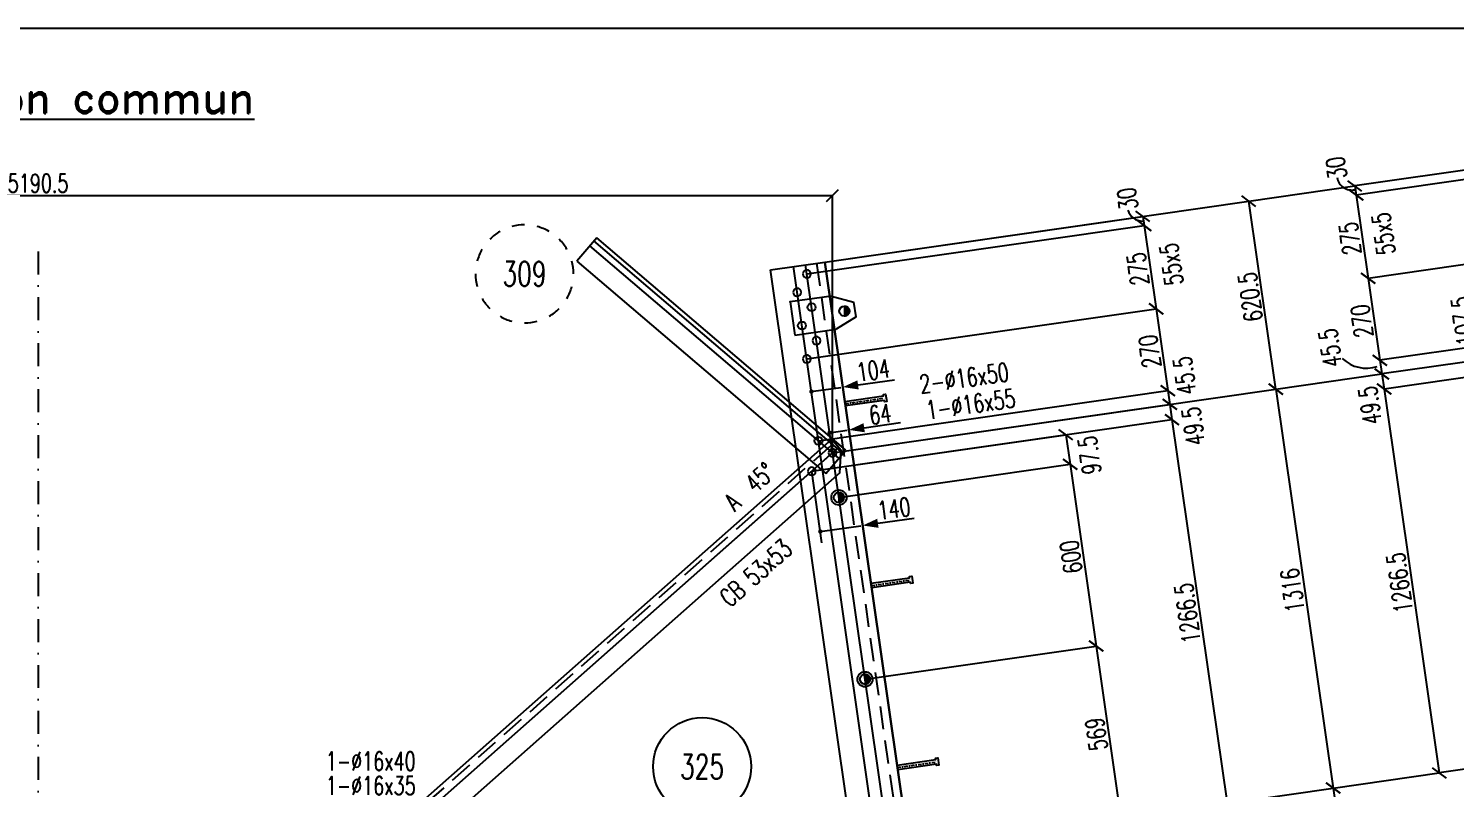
# Model space of a CAD drawing. Extents: x 142141 to 158361, y -119247 to -107767.
# Drawn here: x 147123 to 151785, y -110248 to -107767 of the extents above; entities that cross this region are included whole.
import ezdxf
from ezdxf.enums import TextEntityAlignment as Align

# ---------------------------------------------------------------- set-up
doc = ezdxf.new("R2010")
doc.units = 0
doc.header["$LTSCALE"] = 150
doc.header["$MEASUREMENT"] = 0
doc.linetypes.add('DASHDOT', pattern=[1, 0.5, -0.25, 0, -0.25])
doc.linetypes.add('DASHED', pattern=[0.75, 0.5, -0.25])
doc.layers.get('0').update_dxf_attribs({"linetype": 'CONTINUOUS'})
for name, color, linetype in [('ASSI', 6, 'CONTINUOUS'), ('BOLLINI_1', 7, 'CONTINUOUS'), ('Echelon', 3, 'CONTINUOUS'), ('FORI', 2, 'CONTINUOUS'), ('LINEA_ANG', 2, 'CONTINUOUS'), ('LINEE_PIASTRA', 2, 'CONTINUOUS'), ('LINEE_PIASTRE', 2, 'CONTINUOUS'), ('LS', 7, 'CONTINUOUS'), ('MZ', 6, 'DASHDOT'), ('PIASTRE', 5, 'CONTINUOUS'), ('QT_MAL', 7, 'CONTINUOUS'), ('QT_MPR', 7, 'CONTINUOUS'), ('QT_MSP', 7, 'CONTINUOUS'), ('TRAT-Y', 7, 'DASHED')]:
    doc.layers.add(name, color=color, linetype=linetype)
doc.styles.add('QUOTE', font='ROMANS8.SHX', dxfattribs={"width": 0.7})
doc.styles.add('RD', font='ROMAND8.SHX', dxfattribs={"width": 0.7})
doc.styles.add('RQL', font='ROMANS8.SHX', dxfattribs={"width": 0.7})
doc.styles.add('RS', font='ROMANS8.shx', dxfattribs={"width": 0.7})
doc.styles.get("Standard").update_dxf_attribs({"font": 'ROMANS8.SHX', "width": 0.7})
doc.dimstyles.new('FRECCE1', dxfattribs={"dimtxt": 60, "dimasz": 6.6667, "dimexe": 0, "dimexo": 0, "dimgap": 1, "dimtad": 1, "dimzin": 0, "dimdsep": 46, "dimtxsty": 'RS', "dimblk1": 'QUOTP', "dimblk2": 'QUOTF', "dimsah": 1, "dimcen": 0, "dimclrd": 2, "dimclre": 2, "dimclrt": 7, "dimadec": 0, "dimazin": 0, "dimtfac": 1, "dimtix": 1, "dimtmove": 2, "dimatfit": 3, "dimldrblk": 'QUOTP', "dimfxl": 1, "dimtolj": 1, "dimtzin": 0, "dimarcsym": 0})
doc.dimstyles.new('TRATTO', dxfattribs={"dimscale": 0, "dimtxt": 60, "dimasz": 40, "dimexe": 0, "dimexo": 0, "dimgap": 10, "dimtad": 1, "dimrnd": 0.5, "dimdsep": 46, "dimtxsty": 'RS', "dimblk1": 'OBLIQUE', "dimblk2": 'OBLIQUE', "dimsah": 1, "dimcen": 0.09, "dimclrd": 2, "dimclre": 2, "dimclrt": 7, "dimadec": 0, "dimazin": 0, "dimtfac": 1, "dimtix": 1, "dimtmove": 2, "dimatfit": 3, "dimfxl": 1, "dimtolj": 1, "dimtzin": 0, "dimarcsym": 0})

# ---------------------------------------------------------------- blocks, each defined once
blk = doc.blocks.new('20')
at = {"color": 0}
for p, q in [((0, 0.98), (0.02, 1)), ((0, 0.94), (0.06, 1)), ((1, -0.01), (0, 0.99)), ((0, 0.89), (0.1, 0.99)), ((0, 0.85), (0.14, 0.99)), ((0, 0.8), (0.18, 0.98)), ((0, 0.76), (0.22, 0.98)), ((0, 0.71), (0.25, 0.97)), ((0, 0.67), (0.29, 0.96)), ((1, -0.05), (0, 0.95)), ((0, 0.62), (0.32, 0.95)), ((0, 0.58), (0.36, 0.93)), ((0, 0.53), (0.39, 0.92)), ((0, 0.49), (0.42, 0.91)), ((1, -0.09), (0, 0.9)), ((0, 0.44), (0.45, 0.89)), ((0, 0.4), (0.48, 0.88)), ((0.99, -0.13), (0, 0.86)), ((0, 0.35), (0.51, 0.86)), ((0, 0.31), (0.54, 0.84)), ((0, 0.26), (0.56, 0.83)), ((0.99, -0.17), (0, 0.81)), ((0, 0.22), (0.59, 0.81)), ((0, 0.17), (0.61, 0.79)), ((0.98, -0.21), (0, 0.77)), ((0, 0.13), (0.64, 0.77)), ((0, 0.08), (0.66, 0.75)), ((0, 0.04), (0.69, 0.73)), ((0.97, -0.25), (0, 0.72)), ((0, -0.01), (0.71, 0.7)), ((0.96, -0.28), (0, 0.68)), ((0, -0.05), (0.73, 0.68)), ((0, -0.1), (0.75, 0.66)), ((0.95, -0.32), (0, 0.63)), ((0, -0.14), (0.77, 0.63)), ((0, -0.19), (0.79, 0.61)), ((0.94, -0.35), (0, 0.59)), ((0, -0.23), (0.81, 0.58)), ((0, -0.28), (0.83, 0.56)), ((0.92, -0.38), (0, 0.54)), ((0, -0.32), (0.85, 0.53)), ((0.91, -0.41), (0, 0.5)), ((0, -0.36), (0.87, 0.5)), ((0, -0.41), (0.88, 0.47)), ((0.9, -0.44), (0, 0.45)), ((0, -0.45), (0.9, 0.44)), ((0.88, -0.47), (0, 0.41)), ((0, -0.5), (0.91, 0.41)), ((0, -0.54), (0.92, 0.38)), ((0.87, -0.5), (0, 0.36)), ((0, -0.59), (0.94, 0.35)), ((0.85, -0.53), (0, 0.32)), ((0, -0.63), (0.95, 0.31)), ((0, -0.68), (0.96, 0.28)), ((0.83, -0.56), (0, 0.27)), ((0, -0.72), (0.97, 0.25)), ((0.81, -0.58), (0, 0.23)), ((0, -0.77), (0.98, 0.21)), ((0.79, -0.61), (0, 0.18)), ((0, -0.81), (0.99, 0.17)), ((0.77, -0.63), (0, 0.14)), ((0, -0.86), (0.99, 0.13)), ((0.75, -0.66), (0, 0.09)), ((0, -0.9), (1, 0.09)), ((0.73, -0.68), (0, 0.05)), ((0, -0.95), (1, 0.05)), ((0.71, -0.7), (0, 0.01)), ((0, -0.99), (1, 0.01)), ((1, 0.04), (0.04, 1)), ((1, 0.09), (0.09, 1)), ((0.99, 0.14), (0.14, 0.99)), ((0.98, 0.19), (0.19, 0.98)), ((0.97, 0.25), (0.25, 0.97)), ((0.95, 0.31), (0.31, 0.95)), ((0.92, 0.38), (0.38, 0.92)), ((0.88, 0.47), (0.47, 0.88)), ((0.81, 0.59), (0.59, 0.81)), ((0.69, -0.73), (0, -0.04)), ((0.66, -0.75), (0, -0.08)), ((0.64, -0.77), (0, -0.13)), ((0.61, -0.79), (0, -0.17)), ((0.59, -0.81), (0, -0.22)), ((0.56, -0.83), (0, -0.26)), ((0.54, -0.84), (0, -0.31)), ((0.51, -0.86), (0, -0.35)), ((0.48, -0.88), (0, -0.4)), ((0.45, -0.89), (0, -0.44)), ((0.42, -0.91), (0, -0.49)), ((0.39, -0.92), (0, -0.53)), ((0.36, -0.93), (0, -0.58)), ((0.32, -0.95), (0, -0.62)), ((0.29, -0.96), (0, -0.67)), ((0.25, -0.97), (0, -0.71)), ((0.22, -0.98), (0, -0.76)), ((0.18, -0.98), (0, -0.8)), ((0.14, -0.99), (0, -0.85)), ((0.1, -0.99), (0, -0.89)), ((0.04, -1), (1, -0.04)), ((0.09, -1), (1, -0.09)), ((0.14, -0.99), (0.99, -0.14)), ((0.19, -0.98), (0.98, -0.19)), ((0.25, -0.97), (0.97, -0.25)), ((0.31, -0.95), (0.95, -0.31)), ((0.38, -0.92), (0.92, -0.38)), ((0.47, -0.88), (0.88, -0.47)), ((0.59, -0.81), (0.81, -0.59))]:
    blk.add_line(p, q, dxfattribs=at)
blk.add_line((0, 1), (0, -1))
blk.add_circle((0, 0), 1)
blk = doc.blocks.new('MRKR_98')
blk.add_point((0, 0))
at = {"color": 7, "style": 'QUOTE', "width": 0.5, "flags": 1}
for tag, p in [('TI', (3.73, 6.83)), ('AUX2', (3.71, 4.93)), ('NFORI', (3.72, 5.3)), ('DI_S', (3.73, 6.42)), ('D_S', (3.73, 6.02)), ('E_S', (3.73, 5.68)), ('FAM', (3.73, 4.55)), ('AUX1', (3.73, 4.19)), ('COMMESSA', (3.73, 3.85)), ('MD', (3.73, 3.51)), ('MP', (3.73, 3.16)), ('LARGHEZZA', (3.73, 2.82)), ('SPESSORE', (3.73, 2.48)), ('NP', (3.73, 2.14)), ('SV', (3.73, 1.79)), ('PESO', (3.73, 1.45)), ('QUA', (3.73, 1.11)), ('LUN', (3.73, 0.76)), ('PROF', (3.73, 0.42)), ('POS', (3.73, 0.08))]:
    blk.add_attdef(tag, p, '', height=0.2, dxfattribs=at)
at = {"color": 7, "flags": 1}
for tag, p in [('LAV1', (5.26, 6.88)), ('LAV2', (5.26, 6.55)), ('LAV3', (5.26, 6.21)), ('LAV4', (5.26, 5.88)), ('LAV5', (5.26, 5.55)), ('LAV6', (5.26, 5.21)), ('LAV7', (5.26, 4.88)), ('LAV8', (5.26, 4.55)), ('LAV9', (5.26, 4.21)), ('LAV10', (5.26, 3.88))]:
    blk.add_attdef(tag, p, '', height=0.2, dxfattribs=at)
blk = doc.blocks.new('ASSE98')
blk.add_line((0, 0), (1, 0))
at = {"color": 7, "style": 'QUOTE', "width": 0.5, "flags": 1}
for tag, p in [('TI', (1.38308, 6.82731)), ('DI_S', (1.38308, 6.42178)), ('D_S', (1.38308, 6.02092)), ('E_S', (1.38308, 5.68065)), ('NFORI', (1.36454, 5.29792)), ('ALAR', (1.36349, 4.93246)), ('FAM', (1.3775, 4.54645)), ('ALA', (1.38308, 4.19257)), ('DISP2', (1.38308, 3.84971)), ('DISP1', (1.38308, 3.50686)), ('PINZAF', (1.38308, 3.164)), ('PINZAI', (1.38308, 2.82114)), ('TRP', (1.38308, 2.47829)), ('NP', (1.38308, 2.13543)), ('SV', (1.38308, 1.79257)), ('PESO', (1.38308, 1.44971)), ('QUA', (1.38308, 1.10686)), ('LUN', (1.38308, 0.764)), ('PROF', (1.38308, 0.42114)), ('POS', (1.38308, 0.07829))]:
    blk.add_attdef(tag, p, '', height=0.2, dxfattribs=at)
at = {"color": 7, "flags": 1}
for tag, p in [('LAV1', (3.07431, 6.82847)), ('LAV2', (3.07431, 6.49513)), ('LAV3', (3.07431, 6.1618)), ('LAV4', (3.07431, 5.82847)), ('LAV5', (3.07431, 5.49513)), ('LAV6', (3.07431, 5.1618)), ('LAV7', (3.07431, 4.82847)), ('LAV8', (3.07431, 4.49513)), ('LAV9', (3.07431, 4.1618)), ('LAV10', (3.07431, 3.82847))]:
    blk.add_attdef(tag, p, '', height=0.2, dxfattribs=at)
blk = doc.blocks.new('P20')
at = {"color": 0}
for p, q in [((0, 0.98), (0.02, 1)), ((0, 0.94), (0.06, 1)), ((1, -0.01), (0, 0.99)), ((0, 0.89), (0.1, 0.99)), ((0, 0.85), (0.14, 0.99)), ((0, 0.8), (0.18, 0.98)), ((0, 0.76), (0.22, 0.98)), ((0, 0.71), (0.25, 0.97)), ((0, 0.67), (0.29, 0.96)), ((1, -0.05), (0, 0.95)), ((0, 0.62), (0.32, 0.95)), ((0, 0.58), (0.36, 0.93)), ((0, 0.53), (0.39, 0.92)), ((0, 0.49), (0.42, 0.91)), ((1, -0.09), (0, 0.9)), ((0, 0.44), (0.45, 0.89)), ((0, 0.4), (0.48, 0.88)), ((0.99, -0.13), (0, 0.86)), ((0, 0.35), (0.51, 0.86)), ((0, 0.31), (0.54, 0.84)), ((0, 0.26), (0.56, 0.83)), ((0.99, -0.17), (0, 0.81)), ((0, 0.22), (0.59, 0.81)), ((0, 0.17), (0.61, 0.79)), ((0.98, -0.21), (0, 0.77)), ((0, 0.13), (0.64, 0.77)), ((0, 0.08), (0.66, 0.75)), ((0, 0.04), (0.69, 0.73)), ((0.97, -0.25), (0, 0.72)), ((0, -0.01), (0.71, 0.7)), ((0.96, -0.28), (0, 0.68)), ((0, -0.05), (0.73, 0.68)), ((0, -0.1), (0.75, 0.66)), ((0.95, -0.32), (0, 0.63)), ((0, -0.14), (0.77, 0.63)), ((0, -0.19), (0.79, 0.61)), ((0.94, -0.35), (0, 0.59)), ((0, -0.23), (0.81, 0.58)), ((0, -0.28), (0.83, 0.56)), ((0.92, -0.38), (0, 0.54)), ((0, -0.32), (0.85, 0.53)), ((0.91, -0.41), (0, 0.5)), ((0, -0.36), (0.87, 0.5)), ((0, -0.41), (0.88, 0.47)), ((0.9, -0.44), (0, 0.45)), ((0, -0.45), (0.9, 0.44)), ((0.88, -0.47), (0, 0.41)), ((0, -0.5), (0.91, 0.41)), ((0, -0.54), (0.92, 0.38)), ((0.87, -0.5), (0, 0.36)), ((0, -0.59), (0.94, 0.35)), ((0.85, -0.53), (0, 0.32)), ((0, -0.63), (0.95, 0.31)), ((0, -0.68), (0.96, 0.28)), ((0.83, -0.56), (0, 0.27)), ((0, -0.72), (0.97, 0.25)), ((0.81, -0.58), (0, 0.23)), ((0, -0.77), (0.98, 0.21)), ((0.79, -0.61), (0, 0.18)), ((0, -0.81), (0.99, 0.17)), ((0.77, -0.63), (0, 0.14)), ((0, -0.86), (0.99, 0.13)), ((0.75, -0.66), (0, 0.09)), ((0, -0.9), (1, 0.09)), ((0.73, -0.68), (0, 0.05)), ((0, -0.95), (1, 0.05)), ((0.71, -0.7), (0, 0.01)), ((0, -0.99), (1, 0.01)), ((1, 0.04), (0.04, 1)), ((1, 0.09), (0.09, 1)), ((0.99, 0.14), (0.14, 0.99)), ((0.98, 0.19), (0.19, 0.98)), ((0.97, 0.25), (0.25, 0.97)), ((0.95, 0.31), (0.31, 0.95)), ((0.92, 0.38), (0.38, 0.92)), ((0.88, 0.47), (0.47, 0.88)), ((0.81, 0.59), (0.59, 0.81)), ((0.69, -0.73), (0, -0.04)), ((0.66, -0.75), (0, -0.08)), ((0.64, -0.77), (0, -0.13)), ((0.61, -0.79), (0, -0.17)), ((0.59, -0.81), (0, -0.22)), ((0.56, -0.83), (0, -0.26)), ((0.54, -0.84), (0, -0.31)), ((0.51, -0.86), (0, -0.35)), ((0.48, -0.88), (0, -0.4)), ((0.45, -0.89), (0, -0.44)), ((0.42, -0.91), (0, -0.49)), ((0.39, -0.92), (0, -0.53)), ((0.36, -0.93), (0, -0.58)), ((0.32, -0.95), (0, -0.62)), ((0.29, -0.96), (0, -0.67)), ((0.25, -0.97), (0, -0.71)), ((0.22, -0.98), (0, -0.76)), ((0.18, -0.98), (0, -0.8)), ((0.14, -0.99), (0, -0.85)), ((0.1, -0.99), (0, -0.89)), ((0.04, -1), (1, -0.04)), ((0.09, -1), (1, -0.09)), ((0.14, -0.99), (0.99, -0.14)), ((0.19, -0.98), (0.98, -0.19)), ((0.25, -0.97), (0.97, -0.25)), ((0.31, -0.95), (0.95, -0.31)), ((0.38, -0.92), (0.92, -0.38)), ((0.47, -0.88), (0.88, -0.47)), ((0.59, -0.81), (0.81, -0.59))]:
    blk.add_line(p, q, dxfattribs=at)
for radius in [1.5, 1]:
    blk.add_circle((0, 0), radius)
blk = doc.blocks.new('16')
blk.add_circle((0, 0), 1)
blk = doc.blocks.new('QUOTP')
at = {"layer": 'ASSI', "color": 2, "const_width": 1.07}
blk.add_lwpolyline([(-0.53, 0, 1), (0.53, 0, 1)], format="xyb", close=True, dxfattribs=at)
blk = doc.blocks.new('QUOTF')
at = {"layer": 'LS', "color": 2}
blk.add_line((7.5, 0), (25.5, 0), dxfattribs=at)
blk.add_solid([(7.5, 2.25), (0, 0), (7.5, -2.25)], dxfattribs=at)
blk = doc.blocks.new('*D152')
at = {"layer": 'QT_MAL', "color": 2, "lineweight": -2, "transparency": 16777216}
for p, q in [((149740.2, -109086.4), (149740.2, -109086.4)), ((149746.8, -109085.5), (149797, -109078.3)), ((149803.6, -109077.4), (149803.6, -109077.4))]:
    blk.add_line(p, q, dxfattribs=at)
at = {"layer": 'QT_MAL', "color": 2, "lineweight": -2, "transparency": 16777216, "xscale": 6.6667, "yscale": 6.6667, "zscale": 6.6667}
for name, p, rotation in [('QUOTF', (149803.6, -109077.4), 8.166139302354393), ('QUOTP', (149740.2, -109086.4), 188.1661393023544)]:
    blk.add_blockref(name, p, dxfattribs=dict(at, rotation=rotation))
at = {"layer": 'QT_MAL', "color": 7, "transparency": 16777216, "insert": (149905.3, -109025.8), "char_height": 60, "attachment_point": 5, "rotation": 8.1661, "style": 'RS'}
blk.add_mtext('\\A1;64', dxfattribs=at)
blk = doc.blocks.new('*D151')
at = {"layer": 'QT_MAL', "color": 2, "lineweight": -2, "transparency": 16777216}
for p, q in [((149680.6, -108952.3), (149680.6, -108952.3)), ((149687.2, -108951.3), (149776.9, -108938.5)), ((149783.5, -108937.5), (149783.5, -108937.5))]:
    blk.add_line(p, q, dxfattribs=at)
at = {"layer": 'QT_MAL', "color": 2, "lineweight": -2, "transparency": 16777216, "xscale": 6.6667, "yscale": 6.6667, "zscale": 6.6667}
for name, p, rotation in [('QUOTF', (149783.5, -108937.5), 8.166139302354393), ('QUOTP', (149680.6, -108952.3), 188.1661393023544)]:
    blk.add_blockref(name, p, dxfattribs=dict(at, rotation=rotation))
at = {"layer": 'QT_MAL', "color": 7, "transparency": 16777216, "insert": (149882.4, -108882.8), "char_height": 60, "attachment_point": 5, "rotation": 8.1661, "style": 'RS'}
blk.add_mtext('\\A1;104', dxfattribs=at)
blk = doc.blocks.new('*D153')
at = {"layer": 'QT_MAL', "color": 2, "lineweight": -2, "transparency": 16777216}
for p, q in [((149716.4, -109408.4), (149841.8, -109390.4)), ((149848.4, -109389.5), (149848.4, -109389.5)), ((149709.8, -109409.4), (149709.8, -109409.4))]:
    blk.add_line(p, q, dxfattribs=at)
at = {"layer": 'QT_MAL', "color": 2, "lineweight": -2, "transparency": 16777216, "xscale": 6.6667, "yscale": 6.6667, "zscale": 6.6667}
for name, p, rotation in [('QUOTF', (149848.4, -109389.5), 8.166139302354393), ('QUOTP', (149709.8, -109409.4), 188.1661393023544)]:
    blk.add_blockref(name, p, dxfattribs=dict(at, rotation=rotation))
at = {"layer": 'QT_MAL', "color": 7, "transparency": 16777216, "insert": (149950.5, -109334.7), "char_height": 60, "attachment_point": 5, "rotation": 8.1661, "style": 'RS'}
blk.add_mtext('\\A1;140', dxfattribs=at)
blk = doc.blocks.new('A$C6E393FD9')
at = {"layer": 'Echelon'}
blk.add_lwpolyline([(2.5, 0), (0, 19.8), (168.6, 41.4), (167.9, 47.2), (177.8, 48.5), (181.8, 17.1), (171.9, 15.8), (171.2, 21.6), (2.5, 0)], close=True, dxfattribs=at)
at = {"layer": 'MZ', "ltscale": 0.2}
blk.add_line((1.3, 9.9), (179.8, 32.8), dxfattribs=at)
blk = doc.blocks.new('_OBLIQUE')
at = {"color": 0, "linetype": 'ByBlock'}
blk.add_line((-0.5, -0.5), (0.5, 0.5), dxfattribs=at)
blk = doc.blocks.new('*D19')
at = {"layer": 'QT_MPR', "color": 2, "lineweight": -2, "transparency": 16777216}
for p, q in [((149749.7, -109152.2), (151197.8, -108944.4)), ((151197.8, -108944.4), (151384.8, -110247.2)), ((149897, -110460.7), (151384.8, -110247.2))]:
    blk.add_line(p, q, dxfattribs=at)
at = {"layer": 'QT_MPR', "color": 2, "lineweight": -2, "transparency": 16777216, "xscale": 40, "yscale": 40, "zscale": 40}
for p, rotation in [((151197.8, -108944.4), 98.16613930235435), ((151384.8, -110247.2), 278.1661393023543)]:
    blk.add_blockref('_OBLIQUE', p, dxfattribs=dict(at, rotation=rotation))
at = {"layer": 'QT_MPR', "color": 7, "transparency": 16777216, "insert": (151251.7, -109601.5), "char_height": 60, "attachment_point": 5, "rotation": 98.1661, "style": 'RS'}
blk.add_mtext('\\A1;1316', dxfattribs=at)
blk = doc.blocks.new('*D20')
at = {"layer": 'QT_MPR', "color": 2, "lineweight": -2, "transparency": 16777216}
for p, q in [((149897, -110460.7), (151384.8, -110247.2)), ((151384.8, -110247.2), (151573.3, -111560.8)), ((150085.5, -111774.3), (151573.3, -111560.8))]:
    blk.add_line(p, q, dxfattribs=at)
at = {"layer": 'QT_MPR', "color": 2, "lineweight": -2, "transparency": 16777216, "xscale": 40, "yscale": 40, "zscale": 40}
for p, rotation in [((151384.8, -110247.2), 98.16613930235435), ((151573.3, -111560.8), 278.1661393023543)]:
    blk.add_blockref('_OBLIQUE', p, dxfattribs=dict(at, rotation=rotation))
at = {"layer": 'QT_MPR', "color": 7, "transparency": 16777216, "insert": (151439.4, -110909.7), "char_height": 60, "attachment_point": 5, "rotation": 98.1661, "style": 'RS'}
blk.add_mtext('\\A1;1327', dxfattribs=at)
blk = doc.blocks.new('*D25')
at = {"layer": 'QT_MPR', "color": 2, "lineweight": -2, "transparency": 16777216}
for p, q in [((149665.8, -108567.9), (150767.5, -108409.8)), ((149724.9, -108529.1), (150763.3, -108380.1)), ((150763.3, -108380.1), (150767.5, -108409.8))]:
    blk.add_line(p, q, dxfattribs=at)
at = {"layer": 'QT_MPR', "color": 2, "lineweight": -2, "transparency": 16777216, "xscale": 40, "yscale": 40, "zscale": 40}
for p, rotation in [((150763.3, -108380.1), 98.16613930235435), ((150767.5, -108409.8), 278.1661393023543)]:
    blk.add_blockref('_OBLIQUE', p, dxfattribs=dict(at, rotation=rotation))
at = {"layer": 'QT_MPR', "color": 7, "transparency": 16777216, "insert": (150713.5, -108322.7), "char_height": 60, "attachment_point": 5, "rotation": 98.1661, "style": 'RS'}
blk.add_mtext('\\A1;30', dxfattribs=at)
blk = doc.blocks.new('*D26')
at = {"layer": 'QT_MPR', "color": 2, "lineweight": -2, "transparency": 16777216}
for p, q in [((149665.8, -108567.9), (150767.5, -108409.8)), ((150767.5, -108409.8), (150806.6, -108682)), ((149665.3, -108845.8), (150806.6, -108682))]:
    blk.add_line(p, q, dxfattribs=at)
at = {"layer": 'QT_MPR', "color": 2, "lineweight": -2, "transparency": 16777216, "xscale": 40, "yscale": 40, "zscale": 40}
for p, rotation in [((150767.5, -108409.8), 98.16613930235435), ((150806.6, -108682), 278.1661393023543)]:
    blk.add_blockref('_OBLIQUE', p, dxfattribs=dict(at, rotation=rotation))
at = {"layer": 'QT_MPR', "color": 7, "transparency": 16777216, "insert": (150856.3, -108536), "char_height": 60, "attachment_point": 5, "rotation": 98.1661, "style": 'RS'}
blk.add_mtext('\\A1;55x5', dxfattribs=at)
blk = doc.blocks.new('*D27')
at = {"layer": 'QT_MPR', "color": 2, "lineweight": -2, "transparency": 16777216}
for p, q in [((149665.8, -108567.9), (150767.5, -108409.8)), ((150767.5, -108409.8), (150806.6, -108682)), ((149665.3, -108845.8), (150806.6, -108682))]:
    blk.add_line(p, q, dxfattribs=at)
at = {"layer": 'QT_MPR', "color": 2, "lineweight": -2, "transparency": 16777216, "xscale": 40, "yscale": 40, "zscale": 40}
for p, rotation in [((150767.5, -108409.8), 98.16613930235435), ((150806.6, -108682), 278.1661393023543)]:
    blk.add_blockref('_OBLIQUE', p, dxfattribs=dict(at, rotation=rotation))
at = {"layer": 'QT_MPR', "color": 7, "transparency": 16777216, "insert": (150747.5, -108551.6), "char_height": 60, "attachment_point": 5, "rotation": 98.1661, "style": 'RS'}
blk.add_mtext('\\A1;275', dxfattribs=at)
blk = doc.blocks.new('*D28')
at = {"layer": 'QT_MPR', "color": 2, "lineweight": -2, "transparency": 16777216}
for p, q in [((149665.3, -108845.8), (150806.6, -108682)), ((150806.6, -108682), (150844.9, -108949.2)), ((149703.6, -109113), (150844.9, -108949.2))]:
    blk.add_line(p, q, dxfattribs=at)
at = {"layer": 'QT_MPR', "color": 2, "lineweight": -2, "transparency": 16777216, "xscale": 40, "yscale": 40, "zscale": 40}
for p, rotation in [((150806.6, -108682), 98.16613930235435), ((150844.9, -108949.2), 278.1661393023543)]:
    blk.add_blockref('_OBLIQUE', p, dxfattribs=dict(at, rotation=rotation))
at = {"layer": 'QT_MPR', "color": 7, "transparency": 16777216, "insert": (150786.2, -108821.3), "char_height": 60, "attachment_point": 5, "rotation": 98.1661, "style": 'RS'}
blk.add_mtext('\\A1;270', dxfattribs=at)
blk = doc.blocks.new('*D29')
at = {"layer": 'QT_MPR', "color": 2, "lineweight": -2, "transparency": 16777216}
for p, q in [((149703.6, -109113), (150844.9, -108949.2)), ((150844.9, -108949.2), (150851.4, -108994.1)), ((149749.7, -109152.2), (150851.4, -108994.1))]:
    blk.add_line(p, q, dxfattribs=at)
at = {"layer": 'QT_MPR', "color": 2, "lineweight": -2, "transparency": 16777216, "xscale": 40, "yscale": 40, "zscale": 40}
for p, rotation in [((150844.9, -108949.2), 98.16613930235435), ((150851.4, -108994.1), 278.1661393023543)]:
    blk.add_blockref('_OBLIQUE', p, dxfattribs=dict(at, rotation=rotation))
at = {"layer": 'QT_MPR', "color": 7, "transparency": 16777216, "insert": (150899.5, -108900), "char_height": 60, "attachment_point": 5, "rotation": 98.1661, "style": 'RS'}
blk.add_mtext('\\A1;45.5', dxfattribs=at)
blk = doc.blocks.new('*D30')
at = {"layer": 'QT_MPR', "color": 2, "lineweight": -2, "transparency": 16777216}
for p, q in [((149749.7, -109152.2), (150851.4, -108994.1)), ((150851.4, -108994.1), (150858.5, -109043.6)), ((149681.5, -109212.4), (150858.5, -109043.6))]:
    blk.add_line(p, q, dxfattribs=at)
at = {"layer": 'QT_MPR', "color": 2, "lineweight": -2, "transparency": 16777216, "xscale": 40, "yscale": 40, "zscale": 40}
for p, rotation in [((150851.4, -108994.1), 98.16613930235435), ((150858.5, -109043.6), 278.1661393023543)]:
    blk.add_blockref('_OBLIQUE', p, dxfattribs=dict(at, rotation=rotation))
at = {"layer": 'QT_MPR', "color": 7, "transparency": 16777216, "insert": (150927.8, -109064.8), "char_height": 60, "attachment_point": 5, "rotation": 98.1661, "style": 'RS'}
blk.add_mtext('\\A1;49.5', dxfattribs=at)
blk = doc.blocks.new('*D31')
at = {"layer": 'QT_MPR', "color": 2, "lineweight": -2, "transparency": 16777216}
for p, q in [((149681.5, -109212.4), (150858.5, -109043.6)), ((150858.5, -109043.6), (151038.3, -110296.9)), ((149897, -110460.7), (151038.3, -110296.9))]:
    blk.add_line(p, q, dxfattribs=at)
at = {"layer": 'QT_MPR', "color": 2, "lineweight": -2, "transparency": 16777216, "xscale": 40, "yscale": 40, "zscale": 40}
for p, rotation in [((150858.5, -109043.6), 98.16613930235435), ((151038.3, -110296.9), 278.1661393023543)]:
    blk.add_blockref('_OBLIQUE', p, dxfattribs=dict(at, rotation=rotation))
at = {"layer": 'QT_MPR', "color": 7, "transparency": 16777216, "insert": (150908.8, -109675.9), "char_height": 60, "attachment_point": 5, "rotation": 98.1661, "style": 'RS'}
blk.add_mtext('\\A1;1266.5', dxfattribs=at)
blk = doc.blocks.new('*D41')
at = {"layer": 'QT_MSP', "color": 2, "lineweight": -2, "transparency": 16777216}
for p, q in [((149681.5, -109212.4), (150512, -109093.3)), ((150512, -109093.3), (150525.8, -109189.5)), ((149770.6, -109297.9), (150525.8, -109189.5))]:
    blk.add_line(p, q, dxfattribs=at)
at = {"layer": 'QT_MSP', "color": 2, "lineweight": -2, "transparency": 16777216, "xscale": 40, "yscale": 40, "zscale": 40}
for p, rotation in [((150512, -109093.3), 98.16613930235435), ((150525.8, -109189.5), 278.1661393023543)]:
    blk.add_blockref('_OBLIQUE', p, dxfattribs=dict(at, rotation=rotation))
at = {"layer": 'QT_MSP', "color": 7, "transparency": 16777216, "insert": (150588.9, -109159.7), "char_height": 60, "attachment_point": 5, "rotation": 98.1661, "style": 'RS'}
blk.add_mtext('\\A1;97.5', dxfattribs=at)
blk = doc.blocks.new('*D42')
at = {"layer": 'QT_MSP', "color": 2, "lineweight": -2, "transparency": 16777216}
for p, q in [((149770.6, -109297.9), (150525.8, -109189.5)), ((150525.8, -109189.5), (150611.1, -109783.5)), ((149855.8, -109891.8), (150611.1, -109783.5))]:
    blk.add_line(p, q, dxfattribs=at)
at = {"layer": 'QT_MSP', "color": 2, "lineweight": -2, "transparency": 16777216, "xscale": 40, "yscale": 40, "zscale": 40}
for p, rotation in [((150525.8, -109189.5), 98.16613930235435), ((150611.1, -109783.5), 278.1661393023543)]:
    blk.add_blockref('_OBLIQUE', p, dxfattribs=dict(at, rotation=rotation))
at = {"layer": 'QT_MSP', "color": 7, "transparency": 16777216, "insert": (150528.8, -109492.2), "char_height": 60, "attachment_point": 5, "rotation": 98.1661, "style": 'RS'}
blk.add_mtext('\\A1;600', dxfattribs=at)
blk = doc.blocks.new('*D43')
at = {"layer": 'QT_MSP', "color": 2, "lineweight": -2, "transparency": 16777216}
for p, q in [((149855.8, -109891.8), (150611.1, -109783.5)), ((150611.1, -109783.5), (150691.9, -110346.6)), ((149897, -110460.7), (150691.9, -110346.6))]:
    blk.add_line(p, q, dxfattribs=at)
at = {"layer": 'QT_MSP', "color": 2, "lineweight": -2, "transparency": 16777216, "xscale": 40, "yscale": 40, "zscale": 40}
for p, rotation in [((150611.1, -109783.5), 98.16613930235435), ((150691.9, -110346.6), 278.1661393023543)]:
    blk.add_blockref('_OBLIQUE', p, dxfattribs=dict(at, rotation=rotation))
at = {"layer": 'QT_MSP', "color": 7, "transparency": 16777216, "insert": (150611.9, -110070.7), "char_height": 60, "attachment_point": 5, "rotation": 98.1661, "style": 'RS'}
blk.add_mtext('\\A1;569', dxfattribs=at)
blk = doc.blocks.new('*D61')
at = {"layer": 'LS', "color": 2, "lineweight": -2, "transparency": 16777216}
for p, q in [((149724.9, -108529.1), (151109.7, -108330.4)), ((151197.8, -108944.4), (151109.7, -108330.4)), ((149749.7, -109152.2), (151197.8, -108944.4))]:
    blk.add_line(p, q, dxfattribs=at)
at = {"layer": 'LS', "color": 2, "lineweight": -2, "transparency": 16777216, "xscale": 40, "yscale": 40, "zscale": 40}
for p, rotation in [((151109.7, -108330.4), 98.16613930235435), ((151197.8, -108944.4), 278.1661393023543)]:
    blk.add_blockref('_OBLIQUE', p, dxfattribs=dict(at, rotation=rotation))
at = {"layer": 'LS', "color": 7, "transparency": 16777216, "insert": (151114.2, -108643.1), "char_height": 60, "attachment_point": 5, "rotation": 98.1661, "style": 'RS'}
blk.add_mtext('\\A1;620.5', dxfattribs=at)
blk = doc.blocks.new('*D62')
at = {"layer": 'QT_MPR', "color": 2, "lineweight": -2, "transparency": 16777216}
for p, q in [((152494.5, -108131.7), (151456.2, -108280.7)), ((152562.1, -108152.3), (151460.4, -108310.4)), ((151456.2, -108280.7), (151460.4, -108310.4))]:
    blk.add_line(p, q, dxfattribs=at)
at = {"layer": 'QT_MPR', "color": 2, "lineweight": -2, "transparency": 16777216, "xscale": 40, "yscale": 40, "zscale": 40}
for p, rotation in [((151456.2, -108280.7), 98.1661393023486), ((151460.4, -108310.4), 278.1661393023486)]:
    blk.add_blockref('_OBLIQUE', p, dxfattribs=dict(at, rotation=rotation))
at = {"layer": 'QT_MPR', "color": 7, "transparency": 16777216, "insert": (151395.4, -108221.6), "char_height": 60, "attachment_point": 5, "rotation": 98.1661, "style": 'RS'}
blk.add_mtext('\\A1;30', dxfattribs=at)
blk = doc.blocks.new('*D63')
at = {"layer": 'QT_MPR', "color": 2, "lineweight": -2, "transparency": 16777216}
for p, q in [((152562.1, -108152.3), (151460.4, -108310.4)), ((151460.4, -108310.4), (151499.5, -108582.6)), ((152640.8, -108418.8), (151499.5, -108582.6))]:
    blk.add_line(p, q, dxfattribs=at)
at = {"layer": 'QT_MPR', "color": 2, "lineweight": -2, "transparency": 16777216, "xscale": 40, "yscale": 40, "zscale": 40}
for p, rotation in [((151460.4, -108310.4), 98.1661393023486), ((151499.5, -108582.6), 278.1661393023486)]:
    blk.add_blockref('_OBLIQUE', p, dxfattribs=dict(at, rotation=rotation))
at = {"layer": 'QT_MPR', "color": 7, "transparency": 16777216, "insert": (151549.2, -108436.5), "char_height": 60, "attachment_point": 5, "rotation": 98.1661, "style": 'RS'}
blk.add_mtext('\\A1;55x5', dxfattribs=at)
blk = doc.blocks.new('*D64')
at = {"layer": 'QT_MPR', "color": 2, "lineweight": -2, "transparency": 16777216}
for p, q in [((152562.1, -108152.3), (151460.4, -108310.4)), ((151460.4, -108310.4), (151499.5, -108582.6)), ((152640.8, -108418.8), (151499.5, -108582.6))]:
    blk.add_line(p, q, dxfattribs=at)
at = {"layer": 'QT_MPR', "color": 2, "lineweight": -2, "transparency": 16777216, "xscale": 40, "yscale": 40, "zscale": 40}
for p, rotation in [((151460.4, -108310.4), 98.1661393023486), ((151499.5, -108582.6), 278.1661393023486)]:
    blk.add_blockref('_OBLIQUE', p, dxfattribs=dict(at, rotation=rotation))
at = {"layer": 'QT_MPR', "color": 7, "transparency": 16777216, "insert": (151440.4, -108452.2), "char_height": 60, "attachment_point": 5, "rotation": 98.1661, "style": 'RS'}
blk.add_mtext('\\A1;275', dxfattribs=at)
blk = doc.blocks.new('*D65')
at = {"layer": 'QT_MPR', "color": 2, "lineweight": -2, "transparency": 16777216}
for p, q in [((152640.8, -108418.8), (151499.5, -108582.6)), ((151499.5, -108582.6), (151537.8, -108849.8)), ((152679.1, -108686), (151537.8, -108849.8))]:
    blk.add_line(p, q, dxfattribs=at)
at = {"layer": 'QT_MPR', "color": 2, "lineweight": -2, "transparency": 16777216, "xscale": 40, "yscale": 40, "zscale": 40}
for p, rotation in [((151499.5, -108582.6), 98.1661393023486), ((151537.8, -108849.8), 278.1661393023486)]:
    blk.add_blockref('_OBLIQUE', p, dxfattribs=dict(at, rotation=rotation))
at = {"layer": 'QT_MPR', "color": 7, "transparency": 16777216, "insert": (151479.1, -108721.9), "char_height": 60, "attachment_point": 5, "rotation": 98.1661, "style": 'RS'}
blk.add_mtext('\\A1;270', dxfattribs=at)
blk = doc.blocks.new('*D66')
at = {"layer": 'QT_MPR', "color": 2, "lineweight": -2, "transparency": 16777216}
for p, q in [((152679.1, -108686), (151537.8, -108849.8)), ((152646, -108736.6), (151544.3, -108894.7)), ((151537.8, -108849.8), (151544.3, -108894.7))]:
    blk.add_line(p, q, dxfattribs=at)
at = {"layer": 'QT_MPR', "color": 2, "lineweight": -2, "transparency": 16777216, "xscale": 40, "yscale": 40, "zscale": 40}
for p, rotation in [((151537.8, -108849.8), 98.1661393023486), ((151544.3, -108894.7), 278.1661393023486)]:
    blk.add_blockref('_OBLIQUE', p, dxfattribs=dict(at, rotation=rotation))
at = {"layer": 'QT_MPR', "color": 7, "transparency": 16777216, "insert": (151375, -108809), "char_height": 60, "attachment_point": 5, "rotation": 98.1661, "style": 'RS'}
blk.add_mtext('\\A1;45.5', dxfattribs=at)
blk = doc.blocks.new('*D67')
at = {"layer": 'QT_MPR', "color": 2, "lineweight": -2, "transparency": 16777216}
for p, q in [((152646, -108736.6), (151544.3, -108894.7)), ((152728.3, -108775.2), (151551.4, -108944.1)), ((151544.3, -108894.7), (151551.4, -108944.1))]:
    blk.add_line(p, q, dxfattribs=at)
at = {"layer": 'QT_MPR', "color": 2, "lineweight": -2, "transparency": 16777216, "xscale": 40, "yscale": 40, "zscale": 40}
for p, rotation in [((151544.3, -108894.7), 98.1661393023486), ((151551.4, -108944.1), 278.1661393023486)]:
    blk.add_blockref('_OBLIQUE', p, dxfattribs=dict(at, rotation=rotation))
at = {"layer": 'QT_MPR', "color": 7, "transparency": 16777216, "insert": (151505.2, -108997), "char_height": 60, "attachment_point": 5, "rotation": 98.1661, "style": 'RS'}
blk.add_mtext('\\A1;49.5', dxfattribs=at)
blk = doc.blocks.new('*D68')
at = {"layer": 'QT_MPR', "color": 2, "lineweight": -2, "transparency": 16777216}
for p, q in [((152728.3, -108775.2), (151551.4, -108944.1)), ((151551.4, -108944.1), (151731.2, -110197.5)), ((152872.5, -110033.7), (151731.2, -110197.5))]:
    blk.add_line(p, q, dxfattribs=at)
at = {"layer": 'QT_MPR', "color": 2, "lineweight": -2, "transparency": 16777216, "xscale": 40, "yscale": 40, "zscale": 40}
for p, rotation in [((151551.4, -108944.1), 98.1661393023486), ((151731.2, -110197.5), 278.1661393023486)]:
    blk.add_blockref('_OBLIQUE', p, dxfattribs=dict(at, rotation=rotation))
at = {"layer": 'QT_MPR', "color": 7, "transparency": 16777216, "insert": (151601.7, -109576.5), "char_height": 60, "attachment_point": 5, "rotation": 98.1661, "style": 'RS'}
blk.add_mtext('\\A1;1266.5', dxfattribs=at)
blk = doc.blocks.new('*D78')
at = {"layer": 'QT_MSP', "color": 2, "lineweight": -2, "transparency": 16777216}
for p, q in [((152624.3, -108585.3), (151869, -108693.7)), ((151869, -108693.7), (151884.3, -108800.1)), ((152679.1, -108686), (151884.3, -108800.1))]:
    blk.add_line(p, q, dxfattribs=at)
at = {"layer": 'QT_MSP', "color": 2, "lineweight": -2, "transparency": 16777216, "xscale": 40, "yscale": 40, "zscale": 40}
for p, rotation in [((151869, -108693.7), 98.1661393023486), ((151884.3, -108800.1), 278.1661393023486)]:
    blk.add_blockref('_OBLIQUE', p, dxfattribs=dict(at, rotation=rotation))
at = {"layer": 'QT_MSP', "color": 7, "transparency": 16777216, "insert": (151810, -108721.6), "char_height": 60, "attachment_point": 5, "rotation": 98.1661, "style": 'RS'}
blk.add_mtext('\\A1;107.5', dxfattribs=at)
blk = doc.blocks.new('*D99')
at = {"layer": 'LS', "color": 2, "lineweight": -2, "transparency": 16777216}
for p, q in [((144559.3, -109152.2), (144559.3, -108311.9)), ((144559.3, -108311.9), (149749.7, -108311.9)), ((149749.7, -109152.2), (149749.7, -108311.9))]:
    blk.add_line(p, q, dxfattribs=at)
at = {"layer": 'LS', "color": 2, "lineweight": -2, "transparency": 16777216, "xscale": 40, "yscale": 40, "zscale": 40, "rotation": 180}
blk.add_blockref('_OBLIQUE', (144559.3, -108311.9), dxfattribs=at)
at = {"layer": 'LS', "color": 2, "lineweight": -2, "transparency": 16777216, "xscale": 40, "yscale": 40, "zscale": 40}
blk.add_blockref('_OBLIQUE', (149749.7, -108311.9), dxfattribs=at)
at = {"layer": 'LS', "color": 7, "transparency": 16777216, "insert": (147154.5, -108271.9), "char_height": 60, "attachment_point": 5, "style": 'RS'}
blk.add_mtext('\\A1;5190.5', dxfattribs=at)
blk = doc.blocks.new('xxx')
blk.add_circle((0, 0), 8)
at = {"color": 3, "style": 'RQL', "width": 0.7}
blk.add_attdef('POS', text='', height=4, dxfattribs=at).set_placement((0, 0), align=Align.MIDDLE)
at = {"style": 'RQL', "width": 0.7, "flags": 1}
for tag, p in [('POS1', (-0.39, -5.42)), ('TIPO', (-0.39, -8.66))]:
    blk.add_attdef(tag, p, '', height=2, dxfattribs=at)
blk = doc.blocks.new('*D104')
at = {"layer": 'QT_MPR', "color": 2, "lineweight": -2, "transparency": 16777216}
for p, q in [((145873.6, -110340.7), (146291.1, -109868.4)), ((146291.1, -109868.4), (147558.7, -110988.9)), ((147154.5, -111446.2), (147558.7, -110988.9))]:
    blk.add_line(p, q, dxfattribs=at)
at = {"layer": 'QT_MPR', "color": 2, "lineweight": -2, "transparency": 16777216, "xscale": 40, "yscale": 40, "zscale": 40}
for p, rotation in [((146291.1, -109868.4), 138.5256774843872), ((147558.7, -110988.9), 318.5256774843872)]:
    blk.add_blockref('_OBLIQUE', p, dxfattribs=dict(at, rotation=rotation))
at = {"layer": 'QT_MPR', "color": 7, "transparency": 16777216, "insert": (146951.4, -110398.7), "char_height": 60, "attachment_point": 5, "rotation": 318.5257, "style": 'RS'}
blk.add_mtext('\\A1;1692', dxfattribs=at)
blk = doc.blocks.new('bull')
at = {"style": 'RS', "width": 0.7, "flags": 1}
for tag, p in [('NN', (-12.25, 0)), ('DIAMETRO', (0, -4.86)), ('SERRAGGIO', (0, -9.71)), ('LUNGHEZZA', (0, -14.57)), ('NB', (0, -19.43)), ('TIPO', (0, -24.12)), ('EL', (-0.14, -29))]:
    blk.add_attdef(tag, p, '', height=3, dxfattribs=at)
at = {"style": 'RS', "width": 0.7}
blk.add_attdef('BULLONE', (0, 0), '', height=3, dxfattribs=at)
blk = doc.blocks.new('zzz')
at = {"linetype": 'Continuous'}
for start, end in [(90, 105), (60, 75), (120, 135), (30, 45), (150, 165), (180, 195), (0, 15), (330, 345), (210, 225), (240, 255), (300, 315), (270, 285)]:
    blk.add_arc((0, 0), 8, start, end, dxfattribs=at)
at = {"color": 3, "style": 'RQL', "width": 0.7}
blk.add_attdef('POS1', text='', height=4, dxfattribs=at).set_placement((0, 0), align=Align.MIDDLE)
at = {"style": 'RQL', "width": 0.7, "flags": 1}
blk.add_attdef('TIPO', (0, -8), '', height=3, dxfattribs=at)

msp = doc.modelspace()

# ---------------------------------------------------------------- linework, layer by layer
at = {"layer": 'LINEA_ANG'}
for p, q in [((148979.236, -108449.768), (148914.379, -108525.884)), ((149792.911, -109143.089), (148979.236, -108449.768)), ((148914.379, -108525.884), (149728.054, -109219.205)), ((149546.725, -108554.678), (149724.9, -108529.11)), ((150786.343, -117193.19), (149546.725, -108554.678)), ((149724.9, -108529.11), (150964.518, -117167.622)), ((143779.12, -114383.024), (149746.917, -109107.93)), ((149746.917, -109107.93), (149778.044, -109143.145)), ((149728.054, -109219.205), (149792.911, -109143.089)), ((149773.435, -109217.956), (149778.044, -109143.145)), ((149773.435, -109217.956), (143828.115, -114473.182))]:
    msp.add_line(p, q, dxfattribs=at)
at = {"layer": 'LINEA_ANG', "color": 2}
msp.add_line((149783.831, -109153.746), (148970.156, -108460.424), dxfattribs=at)
at = {"layer": 'LINEE_PIASTRA'}
for p, q in [((149745.9, -108640.254), (149819.451, -108660.007)), ((149826.411, -108708.51), (149761.382, -108748.149))]:
    msp.add_line(p, q, dxfattribs=at)
at = {"layer": 'LINEE_PIASTRE'}
for p, q in [((149745.9, -108640.254), (149611.279, -108659.572)), ((149611.279, -108659.572), (149626.761, -108767.467)), ((149826.411, -108708.51), (149819.451, -108660.007)), ((149626.761, -108767.467), (149761.382, -108748.149))]:
    msp.add_line(p, q, dxfattribs=at)
at = {"layer": 'LS', "color": 2}
for p, q in [((151109.714, -108330.391), (151456.166, -108280.675)), ((151197.825, -108944.408), (151544.276, -108894.693)), ((151384.776, -110247.208), (151731.227, -110197.493))]:
    msp.add_line(p, q, dxfattribs=at)
at = {"layer": 'LS', "color": 6}
for p, q in [((150965.208, -117904.601), (149621.954, -108543.883)), ((151004.802, -117898.919), (149661.549, -108538.201)), ((149749.66, -109152.218), (143805.297, -114406.599)), ((149715.111, -109446.504), (149681.524, -109212.446))]:
    msp.add_line(p, q, dxfattribs=at)
at = {"layer": 'LS', "color": 8}
msp.add_lwpolyline([(142140.931, -107766.591), (142140.931, -119246.591), (154860.931, -119246.591), (154860.931, -117646.591), (158360.931, -117646.591), (158360.931, -107766.591), (142140.931, -107766.591)], close=True, dxfattribs=at)
at = {"layer": 'LS', "color": 6}
for centre, radius, start, end in [((151446.305, -108244.861), 49.231, 189.752462, 281.879883), ((150762.388, -108345.363), 49.973, 196.41086, 270.675763), ((151493.396, -108761.77), 113.916, 226.524276, 288.359744)]:
    msp.add_arc(centre, radius, start, end, dxfattribs=at)
at = {"layer": 'MZ'}
msp.add_line((147154.477, -108494.293), (147154.477, -114333.504), dxfattribs=at)
at = {"layer": 'TRAT-Y'}
for p, q in [((149697.184, -108533.088), (150936.801, -117171.599)), ((143788.392, -114393.514), (149756.189, -109118.419))]:
    msp.add_line(p, q, dxfattribs=at)

# ---------------------------------------------------------------- block references
at = {"layer": 'ASSI'}
for p, xscale, rotation in [((149770.211, -109169.73), 1069, 139.5661323052402), ((150964.518, -117167.622), 8727, 98.16613930235437)]:
    msp.add_blockref('ASSE98', p, dxfattribs=dict(at, xscale=xscale, rotation=rotation))
ref = msp.add_blockref('ASSE98', (149770.097, -109134.154), dxfattribs=dict(at, xscale=7988, zscale=7988, rotation=221.4743225156127))
ref.add_attrib('LAV1', 'CB 53x53', (149414.606, -109659.552), dxfattribs={"layer": '0', "color": 7, "height": 60, "rotation": 41.474323, "width": 0.7})
ref.add_attrib('LAV4', 'A  45%%d', (149430.208, -109346.053), dxfattribs={"layer": '0', "color": 254, "height": 60, "rotation": 41.474323, "width": 0.7})
at = {"layer": 'BOLLINI_1', "xscale": 20, "yscale": 20, "zscale": 20}
msp.add_blockref('xxx', (149323.563, -110177.117), dxfattribs=at).add_auto_attribs({'POS': '325'})
at = {"layer": 'FORI'}
for name, p, xscale, yscale, zscale in [('16', (149665.81, -108567.897), -13, 13, 13), ('16', (149634.028, -108628.021), -13, 13, 13), ('20', (149788.286, -108689.23), 16.5, 16.5, 16.5), ('16', (149697.06, -108785.666), -13, 13, 13), ('16', (149665.278, -108845.79), -13, 13, 13), ('16', (149703.62, -109112.989), 13, 13, 13), ('16', (149749.66, -109152.218), -13, 13, 13), ('16', (149681.524, -109212.446), -13, 13, 13), ('P20', (149770.567, -109297.919), 16.5, 16.5, 16.5), ('P20', (149855.794, -109891.835), 16.5, 16.5, 16.5)]:
    msp.add_blockref(name, p, dxfattribs=dict(at, xscale=xscale, yscale=yscale, zscale=zscale))
at = {"layer": 'FORI', "xscale": 13, "yscale": 13, "zscale": 13, "rotation": 180}
for p in [(149681.435, -108676.782), (149649.653, -108736.906)]:
    msp.add_blockref('16', p, dxfattribs=at)
at = {"layer": 'LS', "color": 6, "xscale": 19.99999994994134, "yscale": 19.99999994994134, "zscale": 19.99999994994134}
msp.add_blockref('zzz', (148743.499, -108567.745), dxfattribs=at).add_auto_attribs({'POS1': '309'})
at = {"layer": 'LS', "color": 7, "xscale": 20, "yscale": 20, "zscale": 20, "rotation": 8.166139302355342}
for p, values in [((150038.485, -108958.593), {'BULLONE': '2-%%c16x50                '}), ((150060.223, -109044.001), {'BULLONE': '1-%%c16x55                '})]:
    msp.add_blockref('bull', p, dxfattribs=at).add_auto_attribs(values)
at = {"layer": 'LS', "xscale": 0.7500000000000001, "yscale": 0.7500000000000001, "zscale": 0.7500000000000001, "rotation": 0.8689299996759822}
for p in [(149790.466, -108999.323), (149875.692, -109593.239), (149960.918, -110187.155)]:
    msp.add_blockref('A$C6E393FD9', p, dxfattribs=at)
at = {"layer": 'LS', "color": 7, "xscale": 20, "yscale": 20, "zscale": 20}
for p, values in [((148094.427, -110189.229), {'BULLONE': '1-%%c16x40                '}), ((148094.427, -110269.229), {'BULLONE': '1-%%c16x35                '})]:
    msp.add_blockref('bull', p, dxfattribs=at).add_auto_attribs(values)
at = {"layer": 'PIASTRE', "xscale": 20, "yscale": 20, "zscale": 20, "rotation": 278.1661392990001}
msp.add_blockref('MRKR_98', (149611.279, -108659.572), dxfattribs=at)

# ---------------------------------------------------------------- texts
at = {"layer": 'LS', "color": 3, "style": 'RD'}
msp.add_text('%%U3° Troncon commun', height=100, dxfattribs=at).set_placement((147154.477, -107992.461), align=Align.MIDDLE)

# ---------------------------------------------------------------- dimensions: what is measured, and where the dimension line sits
at = {"layer": 'LS'}
dim = msp.add_linear_dim(base=(149749.6596, -108311.857), p1=(144559.2951, -109152.2184), p2=(149749.6596, -109152.2184), dimstyle='TRATTO', override={"dimscale": 1}, dxfattribs=at)
dim.commit()
dim.dimension.update_dxf_attribs({"geometry": '*D99', "text_midpoint": (147154.4774, -108271.857)})
dim = msp.add_linear_dim(base=(151109.714, -108330.391), p1=(149749.66, -109152.218), p2=(149724.9, -108529.11), angle=98.166139, dimstyle='TRATTO', override={"dimscale": 1}, dxfattribs=at)
dim.commit()
dim.dimension.update_dxf_attribs({"geometry": '*D61', "text_midpoint": (151114.175, -108643.081)})
at = {"layer": 'QT_MAL'}
for base, p1, p2, text, picture, middle in [((149783.506, -108937.519), (149680.561, -108952.291), (149783.506, -108937.519), '104', '*D151', (149882.443, -108882.832)), ((149803.572, -109077.355), (149740.221, -109086.446), (149803.572, -109077.355), '64', '*D152', (149905.317, -109025.76)), ((149848.364, -109389.493), (149709.783, -109409.379), (149848.364, -109389.493), '140', '*D153', (149950.524, -109334.706))]:
    dim = msp.add_linear_dim(base=base, p1=p1, p2=p2, angle=8.166139, text=text, dimstyle='FRECCE1', dxfattribs=at)
    dim.commit()
    dim.dimension.update_dxf_attribs({"geometry": picture, "text_midpoint": middle, "dimtype": 160})
at = {"layer": 'QT_MPR'}
for base, p1, p2, angle, text, picture, middle in [((151460.427, -108310.371), (152494.529, -108131.671), (152562.142, -108152.276), 98.166139, '30', '*D62', (151395.394, -108221.555)), ((151499.489, -108582.583), (152562.142, -108152.276), (152640.798, -108418.806), 98.166139, '275', '*D64', (151440.364, -108452.159)), ((151499.489, -108582.583), (152562.142, -108152.276), (152640.798, -108418.806), 98.166139, '55x5', '*D63', (151549.248, -108436.534)), ((150767.525, -108409.802), (149724.9, -108529.11), (149665.81, -108567.897), 98.166139, '30', '*D25', (150713.548, -108322.683)), ((150806.587, -108682.014), (149665.81, -108567.897), (149665.278, -108845.79), 98.166139, '55x5', '*D26', (150856.346, -108535.965)), ((150806.587, -108682.014), (149665.81, -108567.897), (149665.278, -108845.79), 98.166139, '275', '*D27', (150747.461, -108551.59)), ((151537.832, -108849.782), (152640.798, -108418.806), (152679.141, -108686.005), 98.166139, '270', '*D65', (151479.066, -108721.864)), ((150844.93, -108949.212), (149665.278, -108845.79), (149703.62, -109112.989), 98.166139, '270', '*D28', (150786.164, -108821.295)), ((151544.276, -108894.693), (152679.141, -108686.005), (152645.991, -108736.598), 98.166139, '45.5', '*D66', (151374.98, -108808.962)), ((151551.37, -108944.125), (152645.991, -108736.598), (152728.314, -108775.234), 98.166139, '49.5', '*D67', (151505.249, -108996.996)), ((151731.227, -110197.493), (152728.314, -108775.234), (152872.536, -110033.716), 98.166139, '1266.5', '*D68', (151601.704, -109576.49)), ((150851.374, -108994.123), (149703.62, -109112.989), (149749.66, -109152.218), 98.166139, '45.5', '*D29', (150899.49, -108899.982)), ((151384.776, -110247.208), (149749.66, -109152.218), (149897.016, -110460.7), 98.166139, '1316', '*D19', (151251.706, -109601.49)), ((150858.468, -109043.555), (149749.66, -109152.218), (149681.524, -109212.446), 98.166139, '49.5', '*D30', (150927.766, -109064.786)), ((151038.325, -110296.923), (149681.524, -109212.446), (149897.016, -110460.7), 98.166139, '1266.5', '*D31', (150908.802, -109675.921)), ((147558.691, -110988.876), (145873.611, -110340.67), (147154.477, -111446.169), 318.525677, '1692', '*D104', (146951.372, -110398.664)), ((151573.275, -111560.803), (149897.016, -110460.7), (150085.515, -111774.295), 98.166139, '1327', '*D20', (151439.431, -110909.687))]:
    dim = msp.add_linear_dim(base=base, p1=p1, p2=p2, angle=angle, text=text, dimstyle='TRATTO', override={"dimscale": 1}, dxfattribs=at)
    dim.commit()
    dim.dimension.update_dxf_attribs({"geometry": picture, "text_midpoint": middle, "dimtype": 160})
at = {"layer": 'QT_MSP'}
for base, p1, p2, text, picture, middle in [((151884.283, -108800.066), (152624.286, -108585.34), (152679.141, -108686.005), '107.5', '*D78', (151809.976, -108721.639)), ((150525.831, -109189.539), (149681.524, -109212.446), (149770.567, -109297.919), '97.5', '*D41', (150588.853, -109159.674)), ((150611.057, -109783.456), (149770.567, -109297.919), (149855.794, -109891.835), '600', '*D42', (150528.85, -109492.179)), ((150691.874, -110346.639), (149855.794, -109891.835), (149897.016, -110460.7), '569', '*D43', (150611.871, -110070.729))]:
    dim = msp.add_linear_dim(base=base, p1=p1, p2=p2, angle=98.166139, text=text, dimstyle='TRATTO', override={"dimscale": 1}, dxfattribs=at)
    dim.commit()
    dim.dimension.update_dxf_attribs({"geometry": picture, "text_midpoint": middle, "dimtype": 160})

doc.saveas('drawing.dxf')
